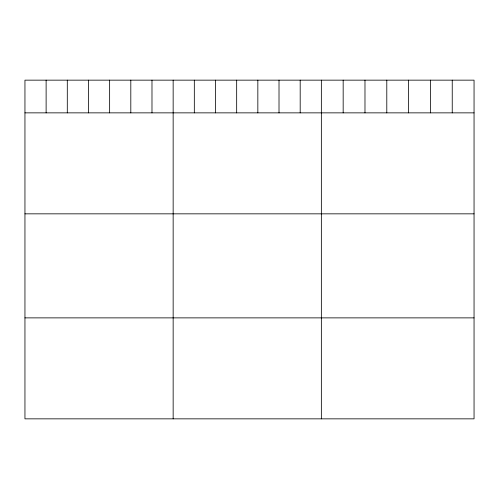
<?xml version="1.0" encoding="UTF-8"?>
<svg xmlns="http://www.w3.org/2000/svg" width="499" height="499" viewBox="0 0 499 499"><rect width="100%" height="100%" fill="white"/><g stroke="black" fill="none" stroke-linecap="round" stroke-linejoin="round"><path stroke-width="0.75" d="M474.05 112.861L474.05 418.848L24.95 418.848L24.95 80.152L474.05 80.152L474.05 112.861L24.95 112.861M24.95 213.84L474.05 213.84M24.95 317.875L474.05 317.875M452.237 80.152L452.237 112.861M430.425 80.152L430.425 112.861M408.612 80.152L408.612 112.861M386.794 80.152L386.794 112.861M364.981 80.152L364.981 112.861M343.169 80.152L343.169 112.861M321.356 80.152L321.356 418.848M300.186 80.152L300.186 112.861M279.01 80.152L279.01 112.861M257.84 80.152L257.84 112.861M236.669 80.152L236.669 112.861M215.499 80.152L215.499 112.861M194.323 80.152L194.323 112.861M173.153 80.152L173.153 418.848M151.983 80.152L151.983 112.861M130.807 80.152L130.807 112.861M109.637 80.152L109.637 112.861M88.466 80.152L88.466 112.861M67.296 80.152L67.296 112.861M46.12 80.152L46.12 112.861"/></g></svg>
